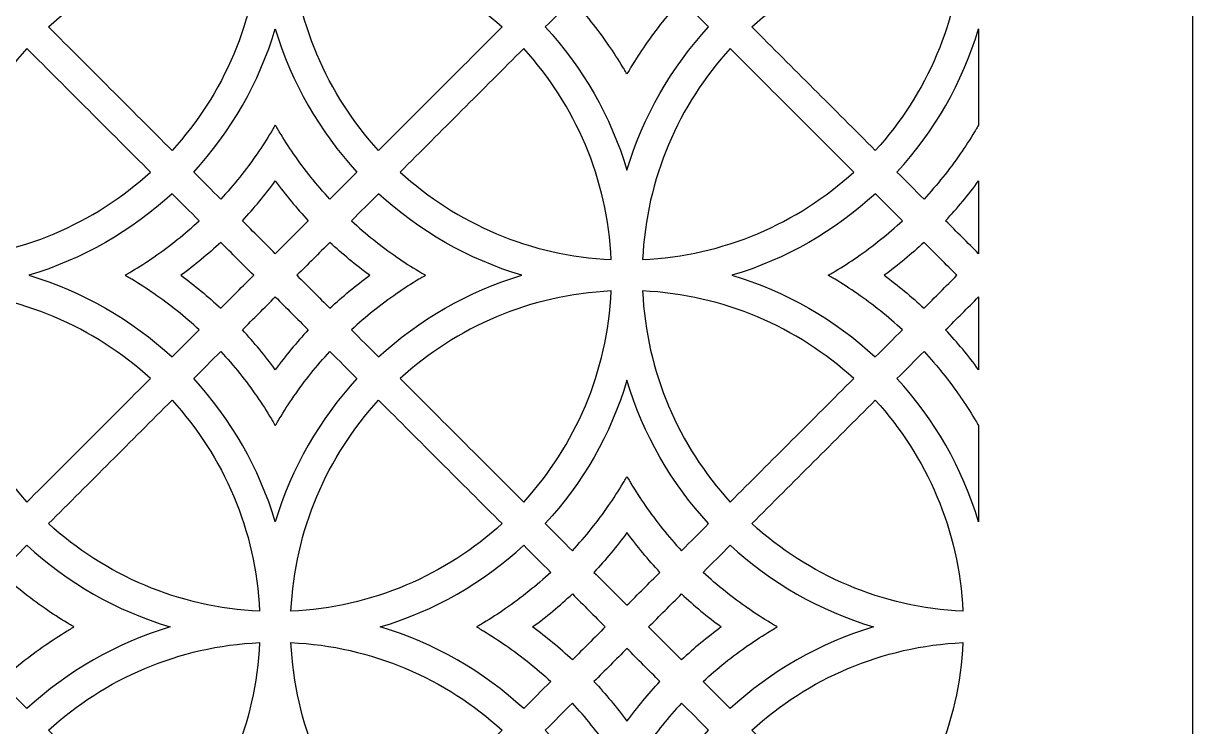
# Model space of a CAD drawing. Header units: centimetres. Extents: x 1.5 to 6.4, y -9 to 9.
# Drawn here: x 3.281 to 6.41, y -4.971 to -3.089 of the extents above; entities that cross this region are included whole.
import ezdxf

# ---------------------------------------------------------------- set-up
doc = ezdxf.new("R2010")
doc.units = ezdxf.units.CM
doc.header["$MEASUREMENT"] = 0
doc.layers.add('layer 1', color=7, linetype='Continuous')

msp = doc.modelspace()

# ---------------------------------------------------------------- linework, layer by layer
at = {"layer": 'layer 1', "color": 250}
msp.add_open_spline([(6.4096, 9.00077), (4.77324, 9.00077), (3.13688, 9.00077), (1.50052, 9.00077), (1.50052, 9.00077), (1.50052, 3.53168), (1.50052, -1.93741), (1.50052, -7.4065), (1.50052, -7.4065), (1.50053, -7.4065), (1.50054, -7.4065), (1.50056, -7.4065), (1.50056, -7.4065), (1.50056, -7.93741), (1.50056, -8.46832), (1.50056, -8.99923), (1.50056, -8.99923), (1.69147, -8.99923), (1.88237, -8.99923), (2.07328, -8.99923), (2.07328, -8.99923), (2.07328, -8.91742), (2.07328, -8.8356), (2.07328, -8.75378), (2.07328, -8.75378), (2.27522, -8.75378), (2.47716, -8.75378), (2.6791, -8.75378), (2.6791, -8.75378), (2.6791, -8.5939), (2.6791, -8.43402), (2.6791, -8.27413), (2.6791, -8.27413), (2.7608, -8.27251), (2.8425, -8.27088), (2.92419, -8.26924), (2.92419, -8.26924), (2.9387, -8.31061), (2.95771, -8.34649), (2.98928, -8.37816), (2.98928, -8.37816), (3.02019, -8.40916), (3.05213, -8.42833), (3.08965, -8.43705), (3.08965, -8.43705), (3.1393, -8.4486), (3.19174, -8.44357), (3.2316, -8.4088), (3.2316, -8.4088), (3.27018, -8.37514), (3.29243, -8.32123), (3.30043, -8.2698), (3.30043, -8.2698), (3.32325, -8.27211), (3.34267, -8.27158), (3.36098, -8.26896), (3.36098, -8.26896), (3.45234, -8.25588), (3.4955, -8.19807), (3.50321, -8.11089), (3.50321, -8.11089), (3.5051, -8.08953), (3.5036, -8.06844), (3.49681, -8.04988), (3.49681, -8.04988), (3.49825, -8.05023), (3.49968, -8.05059), (3.50112, -8.05095), (3.50112, -8.05095), (3.53336, -8.0621), (3.56559, -8.07324), (3.59784, -8.08439), (3.59784, -8.08439), (3.61718, -8.28195), (3.76974, -8.43577), (3.95508, -8.43577), (3.95508, -8.43577), (4.14042, -8.43577), (4.29298, -8.28195), (4.31232, -8.08439), (4.31232, -8.08439), (4.34456, -8.07324), (4.3768, -8.0621), (4.40904, -8.05095), (4.40904, -8.05095), (4.41048, -8.05059), (4.41191, -8.05023), (4.41335, -8.04988), (4.41335, -8.04988), (4.40656, -8.06844), (4.40506, -8.08953), (4.40695, -8.11089), (4.40695, -8.11089), (4.41466, -8.19807), (4.45782, -8.25588), (4.54918, -8.26896), (4.54918, -8.26896), (4.56749, -8.27158), (4.58691, -8.27211), (4.60973, -8.2698), (4.60973, -8.2698), (4.61773, -8.32123), (4.63998, -8.37514), (4.67856, -8.4088), (4.67856, -8.4088), (4.71842, -8.44357), (4.77085, -8.4486), (4.82051, -8.43705), (4.82051, -8.43705), (4.85802, -8.42833), (4.88997, -8.40916), (4.92088, -8.37816), (4.92088, -8.37816), (4.95245, -8.34649), (4.97146, -8.31061), (4.98596, -8.26924), (4.98596, -8.26924), (5.06766, -8.27088), (5.14936, -8.27251), (5.23106, -8.27413), (5.23106, -8.27413), (5.23106, -8.43402), (5.23106, -8.5939), (5.23106, -8.75378), (5.23106, -8.75378), (5.433, -8.75378), (5.63494, -8.75378), (5.83688, -8.75378), (5.83688, -8.75378), (5.83688, -8.8356), (5.83688, -8.91742), (5.83688, -8.99923), (5.83688, -8.99923), (6.02779, -8.99923), (6.21869, -8.99923), (6.4096, -8.99923), (6.4096, -8.99923), (6.4096, -8.46832), (6.4096, -7.93741), (6.4096, -7.4065), (6.4096, -7.4065), (6.4096, -1.93741), (6.4096, 3.53168), (6.4096, 9.00077)], degree=3, knots=[0, 0, 0, 0, 0.027027, 0.027027, 0.027027, 0.027027, 0.0540541, 0.0540541, 0.0540541, 0.0540541, 0.0810811, 0.0810811, 0.0810811, 0.0810811, 0.1081081, 0.1081081, 0.1081081, 0.1081081, 0.1351351, 0.1351351, 0.1351351, 0.1351351, 0.1621622, 0.1621622, 0.1621622, 0.1621622, 0.1891892, 0.1891892, 0.1891892, 0.1891892, 0.2162162, 0.2162162, 0.2162162, 0.2162162, 0.2432432, 0.2432432, 0.2432432, 0.2432432, 0.2702703, 0.2702703, 0.2702703, 0.2702703, 0.2972973, 0.2972973, 0.2972973, 0.2972973, 0.3243243, 0.3243243, 0.3243243, 0.3243243, 0.3513514, 0.3513514, 0.3513514, 0.3513514, 0.3783784, 0.3783784, 0.3783784, 0.3783784, 0.4054054, 0.4054054, 0.4054054, 0.4054054, 0.4324324, 0.4324324, 0.4324324, 0.4324324, 0.4594595, 0.4594595, 0.4594595, 0.4594595, 0.4864865, 0.4864865, 0.4864865, 0.4864865, 0.5135135, 0.5135135, 0.5135135, 0.5135135, 0.5405405, 0.5405405, 0.5405405, 0.5405405, 0.5675676, 0.5675676, 0.5675676, 0.5675676, 0.5945946, 0.5945946, 0.5945946, 0.5945946, 0.6216216, 0.6216216, 0.6216216, 0.6216216, 0.6486486, 0.6486486, 0.6486486, 0.6486486, 0.6756757, 0.6756757, 0.6756757, 0.6756757, 0.7027027, 0.7027027, 0.7027027, 0.7027027, 0.7297297, 0.7297297, 0.7297297, 0.7297297, 0.7567568, 0.7567568, 0.7567568, 0.7567568, 0.7837838, 0.7837838, 0.7837838, 0.7837838, 0.8108108, 0.8108108, 0.8108108, 0.8108108, 0.8378378, 0.8378378, 0.8378378, 0.8378378, 0.8648649, 0.8648649, 0.8648649, 0.8648649, 0.8918919, 0.8918919, 0.8918919, 0.8918919, 0.9189189, 0.9189189, 0.9189189, 0.9189189, 0.9459459, 0.9459459, 0.9459459, 0.9459459, 1, 1, 1, 1], dxfattribs=at)
at = {"layer": 'layer 1', "color": 7}
for points, knots in [([(3.34831, -3.09825), (3.45846, -3.20841), (3.5686, -3.31857), (3.67875, -3.42871), (3.67875, -3.42871), (3.81612, -3.2783), (3.90315, -3.08113), (3.91311, -2.86388), (3.91311, -2.86388), (3.69587, -2.87385), (3.4987, -2.96088), (3.34831, -3.09825)], [0, 0, 0, 0, 0.25, 0.25, 0.25, 0.25, 0.5, 0.5, 0.5, 0.5, 1, 1, 1, 1]), ([(4.23137, -3.42871), (4.34152, -3.31857), (4.45166, -3.20841), (4.56182, -3.09827), (4.56182, -3.09827), (4.41142, -2.96089), (4.21425, -2.87386), (3.99701, -2.86389), (3.99701, -2.86389), (4.00698, -3.08113), (4.094, -3.2783), (4.23137, -3.42871)], [0, 0, 0, 0, 0.25, 0.25, 0.25, 0.25, 0.5, 0.5, 0.5, 0.5, 1, 1, 1, 1]), ([(5.23012, -3.09827), (5.34028, -3.20842), (5.45043, -3.31857), (5.56058, -3.42872), (5.56058, -3.42872), (5.69797, -3.27832), (5.785, -3.08113), (5.79497, -2.86388), (5.79497, -2.86388), (5.57771, -2.87385), (5.38053, -2.96088), (5.23012, -3.09827)], [0, 0, 0, 0, 0.25, 0.25, 0.25, 0.25, 0.5, 0.5, 0.5, 0.5, 1, 1, 1, 1]), ([(5.042, -3.02586), (5.06615, -3.05), (5.0903, -3.07415), (5.11444, -3.0983), (5.11444, -3.0983), (5.0148, -3.20654), (4.93916, -3.33723), (4.896, -3.48192), (4.896, -3.48192), (4.85283, -3.33721), (4.77718, -3.20653), (4.67752, -3.09828), (4.67752, -3.09828), (4.70166, -3.07413), (4.7258, -3.04999), (4.74994, -3.02586), (4.74994, -3.02586), (4.78507, -3.06373), (4.81754, -3.10412), (4.84704, -3.14673), (4.84704, -3.14673), (4.84704, -3.14673), (4.84705, -3.14673), (4.84706, -3.14673), (4.84706, -3.14673), (4.84706, -3.14674), (4.84706, -3.14674), (4.84706, -3.14674), (4.84706, -3.14674), (4.84705, -3.14676), (4.84704, -3.14677), (4.84704, -3.14679), (4.84704, -3.14679), (4.8604, -3.16612), (4.8732, -3.18587), (4.88534, -3.20607), (4.88534, -3.20607), (4.88629, -3.20764), (4.88722, -3.20921), (4.88815, -3.21079), (4.88815, -3.21079), (4.88825, -3.21094), (4.88833, -3.21108), (4.88842, -3.21123), (4.88842, -3.21123), (4.89097, -3.21553), (4.89348, -3.21984), (4.89597, -3.22417), (4.89597, -3.22417), (4.89846, -3.21984), (4.90097, -3.21553), (4.90353, -3.21125), (4.90353, -3.21125), (4.90361, -3.21108), (4.9037, -3.21094), (4.90379, -3.21079), (4.90379, -3.21079), (4.90472, -3.20921), (4.90566, -3.20764), (4.9066, -3.20607), (4.9066, -3.20607), (4.91875, -3.18587), (4.93154, -3.16612), (4.94491, -3.14679), (4.94491, -3.14679), (4.9449, -3.14677), (4.94489, -3.14676), (4.94488, -3.14674), (4.94488, -3.14674), (4.94488, -3.14674), (4.94488, -3.14673), (4.94488, -3.14673), (4.94488, -3.14673), (4.9449, -3.14673), (4.9449, -3.14673), (4.94491, -3.14673), (4.94491, -3.14673), (4.97441, -3.10412), (5.00686, -3.06373), (5.042, -3.02586)], [0, 0, 0, 0, 0.047619, 0.047619, 0.047619, 0.047619, 0.0952381, 0.0952381, 0.0952381, 0.0952381, 0.1428571, 0.1428571, 0.1428571, 0.1428571, 0.1904762, 0.1904762, 0.1904762, 0.1904762, 0.2380952, 0.2380952, 0.2380952, 0.2380952, 0.2857143, 0.2857143, 0.2857143, 0.2857143, 0.3333333, 0.3333333, 0.3333333, 0.3333333, 0.3809524, 0.3809524, 0.3809524, 0.3809524, 0.4285714, 0.4285714, 0.4285714, 0.4285714, 0.4761905, 0.4761905, 0.4761905, 0.4761905, 0.5238095, 0.5238095, 0.5238095, 0.5238095, 0.5714286, 0.5714286, 0.5714286, 0.5714286, 0.6190476, 0.6190476, 0.6190476, 0.6190476, 0.6666667, 0.6666667, 0.6666667, 0.6666667, 0.7142857, 0.7142857, 0.7142857, 0.7142857, 0.7619048, 0.7619048, 0.7619048, 0.7619048, 0.8095238, 0.8095238, 0.8095238, 0.8095238, 0.8571429, 0.8571429, 0.8571429, 0.8571429, 0.9047619, 0.9047619, 0.9047619, 0.9047619, 1, 1, 1, 1]), ([(4.1011, -3.55897), (4.12523, -3.53485), (4.14936, -3.51071), (4.1735, -3.48659), (4.1735, -3.48659), (4.07387, -3.37833), (3.99823, -3.24767), (3.95506, -3.103), (3.95506, -3.103), (3.9119, -3.24767), (3.83625, -3.37833), (3.73662, -3.48658), (3.73662, -3.48658), (3.76076, -3.51071), (3.7849, -3.53485), (3.80903, -3.55897), (3.80903, -3.55897), (3.84416, -3.5211), (3.87661, -3.48071), (3.90611, -3.4381), (3.90611, -3.4381), (3.90612, -3.4381), (3.90613, -3.4381), (3.90614, -3.4381), (3.90614, -3.4381), (3.90613, -3.43809), (3.90612, -3.43808), (3.90612, -3.43806), (3.90612, -3.43806), (3.91948, -3.41874), (3.93228, -3.39898), (3.94442, -3.37879), (3.94442, -3.37879), (3.94536, -3.37722), (3.9463, -3.37564), (3.94723, -3.37406), (3.94723, -3.37406), (3.94733, -3.37392), (3.94741, -3.37377), (3.9475, -3.37362), (3.9475, -3.37362), (3.95005, -3.36933), (3.95257, -3.36501), (3.95505, -3.36068), (3.95505, -3.36068), (3.95505, -3.36068), (3.95505, -3.36068), (3.95505, -3.36068), (3.95505, -3.36068), (3.95505, -3.36068), (3.95506, -3.36068), (3.95506, -3.36068), (3.95506, -3.36068), (3.95506, -3.36068), (3.95506, -3.36068), (3.95506, -3.36068), (3.95506, -3.36068), (3.95507, -3.36068), (3.95507, -3.36068), (3.95507, -3.36068), (3.95507, -3.36068), (3.95507, -3.36068), (3.95507, -3.36068), (3.95507, -3.36068), (3.95507, -3.36068), (3.95507, -3.36068), (3.95507, -3.36068), (3.95507, -3.36068), (3.95507, -3.36068), (3.95756, -3.36501), (3.96007, -3.36933), (3.96262, -3.37362), (3.96262, -3.37362), (3.9627, -3.37377), (3.9628, -3.37392), (3.96289, -3.37406), (3.96289, -3.37406), (3.96382, -3.37564), (3.96476, -3.37722), (3.9657, -3.37879), (3.9657, -3.37879), (3.97785, -3.39898), (3.99064, -3.41874), (4.00401, -3.43806), (4.00401, -3.43806), (4.004, -3.43808), (4.00399, -3.43809), (4.00398, -3.4381), (4.00398, -3.4381), (4.00399, -3.4381), (4.004, -3.4381), (4.00402, -3.4381), (4.00402, -3.4381), (4.0335, -3.48071), (4.06597, -3.5211), (4.1011, -3.55897)], [0, 0, 0, 0, 0.04, 0.04, 0.04, 0.04, 0.08, 0.08, 0.08, 0.08, 0.12, 0.12, 0.12, 0.12, 0.16, 0.16, 0.16, 0.16, 0.2, 0.2, 0.2, 0.2, 0.24, 0.24, 0.24, 0.24, 0.28, 0.28, 0.28, 0.28, 0.32, 0.32, 0.32, 0.32, 0.36, 0.36, 0.36, 0.36, 0.4, 0.4, 0.4, 0.4, 0.44, 0.44, 0.44, 0.44, 0.48, 0.48, 0.48, 0.48, 0.52, 0.52, 0.52, 0.52, 0.56, 0.56, 0.56, 0.56, 0.6, 0.6, 0.6, 0.6, 0.64, 0.64, 0.64, 0.64, 0.68, 0.68, 0.68, 0.68, 0.72, 0.72, 0.72, 0.72, 0.76, 0.76, 0.76, 0.76, 0.8, 0.8, 0.8, 0.8, 0.84, 0.84, 0.84, 0.84, 0.88, 0.88, 0.88, 0.88, 0.92, 0.92, 0.92, 0.92, 1, 1, 1, 1]), ([(5.83688, -3.36068), (5.83688, -3.27479), (5.83688, -3.18891), (5.83688, -3.10304), (5.83688, -3.10304), (5.79371, -3.2477), (5.71808, -3.37837), (5.61846, -3.4866), (5.61846, -3.4866), (5.64259, -3.51073), (5.66672, -3.53485), (5.69084, -3.55898), (5.69084, -3.55898), (5.72598, -3.52111), (5.75843, -3.48071), (5.78793, -3.43811), (5.78793, -3.43811), (5.78794, -3.43811), (5.78795, -3.43811), (5.78797, -3.43811), (5.78797, -3.43811), (5.78795, -3.4381), (5.78794, -3.43808), (5.78793, -3.43806), (5.78793, -3.43806), (5.8013, -3.41874), (5.8141, -3.39898), (5.82624, -3.37879), (5.82624, -3.37879), (5.82718, -3.37722), (5.82812, -3.37564), (5.82905, -3.37407), (5.82905, -3.37407), (5.82915, -3.37392), (5.82923, -3.37377), (5.82932, -3.37362), (5.82932, -3.37362), (5.83187, -3.36933), (5.83438, -3.36501), (5.83687, -3.36068), (5.83687, -3.36068), (5.83687, -3.36068), (5.83687, -3.36068), (5.83687, -3.36068), (5.83687, -3.36068), (5.83688, -3.36068), (5.83688, -3.36068), (5.83688, -3.36068)], [0, 0, 0, 0, 0.0769231, 0.0769231, 0.0769231, 0.0769231, 0.1538462, 0.1538462, 0.1538462, 0.1538462, 0.2307692, 0.2307692, 0.2307692, 0.2307692, 0.3076923, 0.3076923, 0.3076923, 0.3076923, 0.3846154, 0.3846154, 0.3846154, 0.3846154, 0.4615385, 0.4615385, 0.4615385, 0.4615385, 0.5384615, 0.5384615, 0.5384615, 0.5384615, 0.6153846, 0.6153846, 0.6153846, 0.6153846, 0.6923077, 0.6923077, 0.6923077, 0.6923077, 0.7692308, 0.7692308, 0.7692308, 0.7692308, 0.8461538, 0.8461538, 0.8461538, 0.8461538, 1, 1, 1, 1]), ([(3.29045, -3.15612), (3.4006, -3.26627), (3.51074, -3.37642), (3.6209, -3.48656), (3.6209, -3.48656), (3.47049, -3.62393), (3.27332, -3.71096), (3.05606, -3.72092), (3.05606, -3.72092), (3.06604, -3.50368), (3.15307, -3.30651), (3.29045, -3.15612)], [0, 0, 0, 0, 0.25, 0.25, 0.25, 0.25, 0.5, 0.5, 0.5, 0.5, 1, 1, 1, 1]), ([(4.28923, -3.48656), (4.39938, -3.37642), (4.50953, -3.26627), (4.61967, -3.15612), (4.61967, -3.15612), (4.75705, -3.30651), (4.84408, -3.50368), (4.85406, -3.72093), (4.85406, -3.72093), (4.6368, -3.71096), (4.43963, -3.62393), (4.28923, -3.48656)], [0, 0, 0, 0, 0.25, 0.25, 0.25, 0.25, 0.5, 0.5, 0.5, 0.5, 1, 1, 1, 1]), ([(5.17228, -3.15612), (5.28243, -3.26628), (5.39258, -3.37642), (5.50272, -3.48658), (5.50272, -3.48658), (5.35233, -3.62397), (5.15514, -3.711), (4.93788, -3.72096), (4.93788, -3.72096), (4.94784, -3.5037), (5.03488, -3.30653), (5.17228, -3.15612)], [0, 0, 0, 0, 0.25, 0.25, 0.25, 0.25, 0.5, 0.5, 0.5, 0.5, 1, 1, 1, 1]), ([(3.86687, -3.61683), (3.89627, -3.64623), (3.92567, -3.67562), (3.95506, -3.70501), (3.95506, -3.70501), (3.98446, -3.67562), (4.01385, -3.64623), (4.04325, -3.61683), (4.04325, -3.61683), (4.01182, -3.58313), (3.98236, -3.54757), (3.95506, -3.51032), (3.95506, -3.51032), (3.92776, -3.54757), (3.8983, -3.58313), (3.86687, -3.61683)], [0, 0, 0, 0, 0.2, 0.2, 0.2, 0.2, 0.4, 0.4, 0.4, 0.4, 0.6, 0.6, 0.6, 0.6, 1, 1, 1, 1]), ([(5.83688, -3.70501), (5.83688, -3.64012), (5.83688, -3.57522), (5.83688, -3.51033), (5.83688, -3.51033), (5.80957, -3.54758), (5.78013, -3.58313), (5.74869, -3.61684), (5.74869, -3.61684), (5.77809, -3.64623), (5.80748, -3.67562), (5.83688, -3.70501)], [0, 0, 0, 0, 0.25, 0.25, 0.25, 0.25, 0.5, 0.5, 0.5, 0.5, 1, 1, 1, 1]), ([(3.75117, -3.90891), (3.72703, -3.93304), (3.70291, -3.95717), (3.67877, -3.98131), (3.67877, -3.98131), (3.57052, -3.88168), (3.43986, -3.80604), (3.29519, -3.76288), (3.29519, -3.76288), (3.43986, -3.71971), (3.57052, -3.64406), (3.67877, -3.54444), (3.67877, -3.54444), (3.70291, -3.56856), (3.72703, -3.5927), (3.75117, -3.61684), (3.75117, -3.61684), (3.71329, -3.65197), (3.6729, -3.68443), (3.63029, -3.71392), (3.63029, -3.71392), (3.63029, -3.71393), (3.63029, -3.71394), (3.63029, -3.71396), (3.63029, -3.71396), (3.63028, -3.71394), (3.63026, -3.71393), (3.63025, -3.71392), (3.63025, -3.71392), (3.61092, -3.7273), (3.59117, -3.74009), (3.57097, -3.75222), (3.57097, -3.75222), (3.56939, -3.75318), (3.56783, -3.75411), (3.56625, -3.75504), (3.56625, -3.75504), (3.5661, -3.75514), (3.56595, -3.75523), (3.56581, -3.75531), (3.56581, -3.75531), (3.56151, -3.75786), (3.5572, -3.76038), (3.55287, -3.76286), (3.55287, -3.76286), (3.55287, -3.76286), (3.55287, -3.76286), (3.55287, -3.76286), (3.55287, -3.76286), (3.55287, -3.76286), (3.55287, -3.76287), (3.55287, -3.76287), (3.55287, -3.76287), (3.55287, -3.76287), (3.55287, -3.76287), (3.55287, -3.76288), (3.55287, -3.76288), (3.55287, -3.76288), (3.55287, -3.76288), (3.55287, -3.76288), (3.55287, -3.76288), (3.55287, -3.76288), (3.55287, -3.76288), (3.55287, -3.76288), (3.55287, -3.76288), (3.55287, -3.76288), (3.55287, -3.76288), (3.55287, -3.76288), (3.55287, -3.76288), (3.55719, -3.76537), (3.56151, -3.76788), (3.5658, -3.77043), (3.5658, -3.77043), (3.56595, -3.77051), (3.5661, -3.77061), (3.56625, -3.77069), (3.56625, -3.77069), (3.56783, -3.77162), (3.56939, -3.77258), (3.57097, -3.77351), (3.57097, -3.77351), (3.59117, -3.78565), (3.61092, -3.79845), (3.63025, -3.81182), (3.63025, -3.81182), (3.63026, -3.81181), (3.63028, -3.8118), (3.63029, -3.81178), (3.63029, -3.81178), (3.63029, -3.8118), (3.63029, -3.81181), (3.63029, -3.81183), (3.63029, -3.81183), (3.6729, -3.84132), (3.71329, -3.87378), (3.75117, -3.90891)], [0, 0, 0, 0, 0.04, 0.04, 0.04, 0.04, 0.08, 0.08, 0.08, 0.08, 0.12, 0.12, 0.12, 0.12, 0.16, 0.16, 0.16, 0.16, 0.2, 0.2, 0.2, 0.2, 0.24, 0.24, 0.24, 0.24, 0.28, 0.28, 0.28, 0.28, 0.32, 0.32, 0.32, 0.32, 0.36, 0.36, 0.36, 0.36, 0.4, 0.4, 0.4, 0.4, 0.44, 0.44, 0.44, 0.44, 0.48, 0.48, 0.48, 0.48, 0.52, 0.52, 0.52, 0.52, 0.56, 0.56, 0.56, 0.56, 0.6, 0.6, 0.6, 0.6, 0.64, 0.64, 0.64, 0.64, 0.68, 0.68, 0.68, 0.68, 0.72, 0.72, 0.72, 0.72, 0.76, 0.76, 0.76, 0.76, 0.8, 0.8, 0.8, 0.8, 0.84, 0.84, 0.84, 0.84, 0.88, 0.88, 0.88, 0.88, 0.92, 0.92, 0.92, 0.92, 1, 1, 1, 1]), ([(4.15895, -3.61684), (4.18309, -3.5927), (4.20722, -3.56858), (4.23135, -3.54444), (4.23135, -3.54444), (4.3396, -3.64406), (4.47027, -3.71971), (4.61493, -3.76288), (4.61493, -3.76288), (4.47027, -3.80604), (4.3396, -3.88169), (4.23135, -3.98131), (4.23135, -3.98131), (4.20722, -3.95718), (4.18309, -3.93305), (4.15895, -3.90891), (4.15895, -3.90891), (4.19684, -3.87378), (4.23722, -3.84132), (4.27983, -3.81183), (4.27983, -3.81183), (4.27983, -3.81182), (4.27983, -3.8118), (4.27983, -3.81179), (4.27983, -3.81179), (4.27985, -3.8118), (4.27986, -3.81182), (4.27988, -3.81183), (4.27988, -3.81183), (4.2992, -3.79845), (4.31895, -3.78565), (4.33915, -3.77351), (4.33915, -3.77351), (4.34073, -3.77258), (4.3423, -3.77164), (4.34387, -3.7707), (4.34387, -3.7707), (4.34402, -3.77061), (4.34417, -3.77052), (4.34432, -3.77043), (4.34432, -3.77043), (4.34861, -3.76788), (4.35292, -3.76537), (4.35727, -3.76288), (4.35727, -3.76288), (4.35726, -3.76288), (4.35726, -3.76288), (4.35726, -3.76288), (4.35726, -3.76288), (4.35726, -3.76288), (4.35726, -3.76288), (4.35726, -3.76288), (4.35726, -3.76288), (4.35726, -3.76288), (4.35726, -3.76288), (4.35725, -3.76288), (4.35725, -3.76288), (4.35726, -3.76288), (4.35726, -3.76288), (4.35726, -3.76288), (4.35726, -3.76288), (4.35726, -3.76288), (4.35726, -3.76287), (4.35726, -3.76287), (4.35726, -3.76287), (4.35726, -3.76287), (4.35726, -3.76287), (4.35726, -3.76287), (4.35726, -3.76287), (4.35293, -3.76038), (4.34861, -3.75786), (4.34432, -3.75532), (4.34432, -3.75532), (4.34417, -3.75523), (4.34402, -3.75514), (4.34387, -3.75506), (4.34387, -3.75506), (4.3423, -3.75412), (4.34073, -3.75318), (4.33915, -3.75223), (4.33915, -3.75223), (4.31895, -3.7401), (4.2992, -3.7273), (4.27988, -3.71392), (4.27988, -3.71392), (4.27986, -3.71394), (4.27985, -3.71395), (4.27983, -3.71396), (4.27983, -3.71396), (4.27983, -3.71395), (4.27983, -3.71394), (4.27983, -3.71392), (4.27983, -3.71392), (4.23722, -3.68443), (4.19684, -3.65197), (4.15895, -3.61684)], [0, 0, 0, 0, 0.04, 0.04, 0.04, 0.04, 0.08, 0.08, 0.08, 0.08, 0.12, 0.12, 0.12, 0.12, 0.16, 0.16, 0.16, 0.16, 0.2, 0.2, 0.2, 0.2, 0.24, 0.24, 0.24, 0.24, 0.28, 0.28, 0.28, 0.28, 0.32, 0.32, 0.32, 0.32, 0.36, 0.36, 0.36, 0.36, 0.4, 0.4, 0.4, 0.4, 0.44, 0.44, 0.44, 0.44, 0.48, 0.48, 0.48, 0.48, 0.52, 0.52, 0.52, 0.52, 0.56, 0.56, 0.56, 0.56, 0.6, 0.6, 0.6, 0.6, 0.64, 0.64, 0.64, 0.64, 0.68, 0.68, 0.68, 0.68, 0.72, 0.72, 0.72, 0.72, 0.76, 0.76, 0.76, 0.76, 0.8, 0.8, 0.8, 0.8, 0.84, 0.84, 0.84, 0.84, 0.88, 0.88, 0.88, 0.88, 0.92, 0.92, 0.92, 0.92, 1, 1, 1, 1]), ([(5.56061, -3.54446), (5.58473, -3.56859), (5.60886, -3.59271), (5.63299, -3.61684), (5.63299, -3.61684), (5.59512, -3.65197), (5.55472, -3.68443), (5.51212, -3.71392), (5.51212, -3.71392), (5.51212, -3.71394), (5.51212, -3.71395), (5.51212, -3.71396), (5.51212, -3.71396), (5.5121, -3.71395), (5.51208, -3.71394), (5.51207, -3.71392), (5.51207, -3.71392), (5.49274, -3.7273), (5.47298, -3.7401), (5.45279, -3.75223), (5.45279, -3.75223), (5.45122, -3.75318), (5.44965, -3.75411), (5.44807, -3.75506), (5.44807, -3.75506), (5.44792, -3.75514), (5.44777, -3.75523), (5.44762, -3.75532), (5.44762, -3.75532), (5.44333, -3.75786), (5.43902, -3.76038), (5.43468, -3.76287), (5.43468, -3.76287), (5.43469, -3.76287), (5.43469, -3.76287), (5.43469, -3.76287), (5.43469, -3.76287), (5.43469, -3.76287), (5.43469, -3.76287), (5.43469, -3.76287), (5.43469, -3.76287), (5.43469, -3.76288), (5.43469, -3.76288), (5.4347, -3.76288), (5.4347, -3.76288), (5.43469, -3.76288), (5.43469, -3.76288), (5.43469, -3.76288), (5.43469, -3.76288), (5.43469, -3.76288), (5.43469, -3.76288), (5.43469, -3.76288), (5.43469, -3.76288), (5.43469, -3.76288), (5.43469, -3.76288), (5.43469, -3.76288), (5.43469, -3.76288), (5.43903, -3.76537), (5.44333, -3.76788), (5.44762, -3.77043), (5.44762, -3.77043), (5.44777, -3.77052), (5.44792, -3.77061), (5.44807, -3.7707), (5.44807, -3.7707), (5.44965, -3.77164), (5.45122, -3.77258), (5.45279, -3.77351), (5.45279, -3.77351), (5.47298, -3.78565), (5.49274, -3.79845), (5.51207, -3.81183), (5.51207, -3.81183), (5.51208, -3.81182), (5.5121, -3.8118), (5.51212, -3.81179), (5.51212, -3.81179), (5.51212, -3.8118), (5.51212, -3.81182), (5.51212, -3.81183), (5.51212, -3.81183), (5.55472, -3.84132), (5.59511, -3.87379), (5.63299, -3.90892), (5.63299, -3.90892), (5.60886, -3.93304), (5.58473, -3.95717), (5.5606, -3.9813), (5.5606, -3.9813), (5.45236, -3.88167), (5.32168, -3.80605), (5.17701, -3.76288), (5.17701, -3.76288), (5.32169, -3.71971), (5.45236, -3.64408), (5.56061, -3.54446)], [0, 0, 0, 0, 0.04, 0.04, 0.04, 0.04, 0.08, 0.08, 0.08, 0.08, 0.12, 0.12, 0.12, 0.12, 0.16, 0.16, 0.16, 0.16, 0.2, 0.2, 0.2, 0.2, 0.24, 0.24, 0.24, 0.24, 0.28, 0.28, 0.28, 0.28, 0.32, 0.32, 0.32, 0.32, 0.36, 0.36, 0.36, 0.36, 0.4, 0.4, 0.4, 0.4, 0.44, 0.44, 0.44, 0.44, 0.48, 0.48, 0.48, 0.48, 0.52, 0.52, 0.52, 0.52, 0.56, 0.56, 0.56, 0.56, 0.6, 0.6, 0.6, 0.6, 0.64, 0.64, 0.64, 0.64, 0.68, 0.68, 0.68, 0.68, 0.72, 0.72, 0.72, 0.72, 0.76, 0.76, 0.76, 0.76, 0.8, 0.8, 0.8, 0.8, 0.84, 0.84, 0.84, 0.84, 0.88, 0.88, 0.88, 0.88, 0.92, 0.92, 0.92, 0.92, 1, 1, 1, 1]), ([(3.80902, -3.67468), (3.83841, -3.70408), (3.86781, -3.73347), (3.8972, -3.76288), (3.8972, -3.76288), (3.86781, -3.79227), (3.83841, -3.82167), (3.80902, -3.85106), (3.80902, -3.85106), (3.77532, -3.81963), (3.73976, -3.79017), (3.70252, -3.76288), (3.70252, -3.76288), (3.73976, -3.73557), (3.77532, -3.70611), (3.80902, -3.67468)], [0, 0, 0, 0, 0.2, 0.2, 0.2, 0.2, 0.4, 0.4, 0.4, 0.4, 0.6, 0.6, 0.6, 0.6, 1, 1, 1, 1]), ([(4.1011, -3.85106), (4.07171, -3.82167), (4.04231, -3.79227), (4.01292, -3.76288), (4.01292, -3.76288), (4.04231, -3.73348), (4.07171, -3.70408), (4.1011, -3.67469), (4.1011, -3.67469), (4.13481, -3.70612), (4.17037, -3.73558), (4.20761, -3.76288), (4.20761, -3.76288), (4.17037, -3.79018), (4.13481, -3.81963), (4.1011, -3.85106)], [0, 0, 0, 0, 0.2, 0.2, 0.2, 0.2, 0.4, 0.4, 0.4, 0.4, 0.6, 0.6, 0.6, 0.6, 1, 1, 1, 1]), ([(5.69084, -3.67469), (5.72024, -3.70408), (5.74962, -3.73348), (5.77902, -3.76288), (5.77902, -3.76288), (5.74962, -3.79228), (5.72024, -3.82167), (5.69084, -3.85106), (5.69084, -3.85106), (5.65714, -3.81963), (5.62158, -3.79017), (5.58434, -3.76288), (5.58434, -3.76288), (5.62158, -3.73558), (5.65714, -3.70612), (5.69084, -3.67469)], [0, 0, 0, 0, 0.2, 0.2, 0.2, 0.2, 0.4, 0.4, 0.4, 0.4, 0.6, 0.6, 0.6, 0.6, 1, 1, 1, 1]), ([(3.6209, -4.03918), (3.51074, -4.14933), (3.40061, -4.25947), (3.29046, -4.36963), (3.29046, -4.36963), (3.15307, -4.21923), (3.06604, -4.02207), (3.05606, -3.80482), (3.05606, -3.80482), (3.27332, -3.81479), (3.47049, -3.90181), (3.6209, -4.03918)], [0, 0, 0, 0, 0.25, 0.25, 0.25, 0.25, 0.5, 0.5, 0.5, 0.5, 1, 1, 1, 1]), ([(4.61967, -4.36963), (4.50953, -4.25948), (4.39938, -4.14933), (4.28923, -4.03918), (4.28923, -4.03918), (4.43963, -3.90182), (4.6368, -3.81479), (4.85406, -3.80482), (4.85406, -3.80482), (4.84409, -4.02207), (4.75705, -4.21923), (4.61967, -4.36963)], [0, 0, 0, 0, 0.25, 0.25, 0.25, 0.25, 0.5, 0.5, 0.5, 0.5, 1, 1, 1, 1]), ([(5.50272, -4.03918), (5.39258, -4.14933), (5.28243, -4.25947), (5.17228, -4.36963), (5.17228, -4.36963), (5.03488, -4.21923), (4.94784, -4.02205), (4.93788, -3.80479), (4.93788, -3.80479), (5.15514, -3.81475), (5.35233, -3.90179), (5.50272, -4.03918)], [0, 0, 0, 0, 0.25, 0.25, 0.25, 0.25, 0.5, 0.5, 0.5, 0.5, 1, 1, 1, 1]), ([(4.04325, -3.90892), (4.01386, -3.87952), (3.98446, -3.85013), (3.95507, -3.82073), (3.95507, -3.82073), (3.92567, -3.85013), (3.89627, -3.87952), (3.86688, -3.90892), (3.86688, -3.90892), (3.89831, -3.94262), (3.92777, -3.97818), (3.95507, -4.01543), (3.95507, -4.01543), (3.98236, -3.97818), (4.01182, -3.94262), (4.04325, -3.90892)], [0, 0, 0, 0, 0.2, 0.2, 0.2, 0.2, 0.4, 0.4, 0.4, 0.4, 0.6, 0.6, 0.6, 0.6, 1, 1, 1, 1]), ([(5.83688, -4.01542), (5.83688, -3.95052), (5.83688, -3.88563), (5.83688, -3.82074), (5.83688, -3.82074), (5.80748, -3.85013), (5.77809, -3.87952), (5.74869, -3.90892), (5.74869, -3.90892), (5.78013, -3.94262), (5.80957, -3.97817), (5.83688, -4.01542)], [0, 0, 0, 0, 0.25, 0.25, 0.25, 0.25, 0.5, 0.5, 0.5, 0.5, 1, 1, 1, 1]), ([(3.80903, -3.96676), (3.7849, -3.9909), (3.76076, -4.01504), (3.73662, -4.03916), (3.73662, -4.03916), (3.83625, -4.14742), (3.9119, -4.27808), (3.95507, -4.42275), (3.95507, -4.42275), (3.99823, -4.27808), (4.07387, -4.14742), (4.1735, -4.03916), (4.1735, -4.03916), (4.14936, -4.01504), (4.12524, -3.9909), (4.1011, -3.96676), (4.1011, -3.96676), (4.06597, -4.00465), (4.03351, -4.04503), (4.00402, -4.08764), (4.00402, -4.08764), (4.00401, -4.08764), (4.00399, -4.08764), (4.00398, -4.08764), (4.00398, -4.08764), (4.00399, -4.08765), (4.004, -4.08767), (4.00402, -4.08769), (4.00402, -4.08769), (3.99064, -4.10701), (3.97785, -4.12677), (3.9657, -4.14696), (3.9657, -4.14696), (3.96477, -4.14853), (3.96382, -4.15011), (3.96289, -4.15168), (3.96289, -4.15168), (3.9628, -4.15183), (3.96271, -4.15198), (3.96262, -4.15213), (3.96262, -4.15213), (3.96007, -4.15642), (3.95756, -4.16074), (3.95507, -4.16507), (3.95507, -4.16507), (3.95507, -4.16507), (3.95507, -4.16507), (3.95507, -4.16507), (3.95507, -4.16507), (3.95507, -4.16507), (3.95507, -4.16507), (3.95507, -4.16507), (3.95507, -4.16507), (3.95507, -4.16507), (3.95507, -4.16507), (3.95507, -4.16507), (3.95507, -4.16507), (3.95507, -4.16507), (3.95506, -4.16507), (3.95506, -4.16507), (3.95506, -4.16507), (3.95506, -4.16507), (3.95506, -4.16507), (3.95506, -4.16507), (3.95506, -4.16507), (3.95506, -4.16507), (3.95506, -4.16507), (3.95506, -4.16507), (3.95506, -4.16507), (3.95257, -4.16074), (3.95005, -4.15642), (3.94751, -4.15213), (3.94751, -4.15213), (3.94742, -4.15198), (3.94733, -4.15183), (3.94723, -4.15168), (3.94723, -4.15168), (3.9463, -4.15011), (3.94537, -4.14853), (3.94442, -4.14696), (3.94442, -4.14696), (3.93228, -4.12677), (3.91949, -4.10701), (3.90612, -4.08769), (3.90612, -4.08769), (3.90612, -4.08767), (3.90614, -4.08765), (3.90615, -4.08764), (3.90615, -4.08764), (3.90614, -4.08764), (3.90612, -4.08764), (3.90611, -4.08764), (3.90611, -4.08764), (3.87662, -4.04503), (3.84416, -4.00465), (3.80903, -3.96676)], [0, 0, 0, 0, 0.04, 0.04, 0.04, 0.04, 0.08, 0.08, 0.08, 0.08, 0.12, 0.12, 0.12, 0.12, 0.16, 0.16, 0.16, 0.16, 0.2, 0.2, 0.2, 0.2, 0.24, 0.24, 0.24, 0.24, 0.28, 0.28, 0.28, 0.28, 0.32, 0.32, 0.32, 0.32, 0.36, 0.36, 0.36, 0.36, 0.4, 0.4, 0.4, 0.4, 0.44, 0.44, 0.44, 0.44, 0.48, 0.48, 0.48, 0.48, 0.52, 0.52, 0.52, 0.52, 0.56, 0.56, 0.56, 0.56, 0.6, 0.6, 0.6, 0.6, 0.64, 0.64, 0.64, 0.64, 0.68, 0.68, 0.68, 0.68, 0.72, 0.72, 0.72, 0.72, 0.76, 0.76, 0.76, 0.76, 0.8, 0.8, 0.8, 0.8, 0.84, 0.84, 0.84, 0.84, 0.88, 0.88, 0.88, 0.88, 0.92, 0.92, 0.92, 0.92, 1, 1, 1, 1]), ([(5.83688, -4.42274), (5.83688, -4.33685), (5.83688, -4.25096), (5.83688, -4.16507), (5.83688, -4.16507), (5.83688, -4.16507), (5.83688, -4.16507), (5.83687, -4.16507), (5.83687, -4.16507), (5.83687, -4.16507), (5.83687, -4.16507), (5.83687, -4.16507), (5.83687, -4.16507), (5.83439, -4.16074), (5.83187, -4.15643), (5.82933, -4.15213), (5.82933, -4.15213), (5.82923, -4.15198), (5.82915, -4.15183), (5.82906, -4.15168), (5.82906, -4.15168), (5.82812, -4.15011), (5.82718, -4.14853), (5.82624, -4.14696), (5.82624, -4.14696), (5.8141, -4.12677), (5.8013, -4.10701), (5.78793, -4.08769), (5.78793, -4.08769), (5.78794, -4.08767), (5.78795, -4.08765), (5.78796, -4.08764), (5.78796, -4.08764), (5.78795, -4.08764), (5.78794, -4.08764), (5.78793, -4.08764), (5.78793, -4.08764), (5.75843, -4.04503), (5.72598, -4.00465), (5.69084, -3.96678), (5.69084, -3.96678), (5.66672, -3.9909), (5.64259, -4.01503), (5.61846, -4.03916), (5.61846, -4.03916), (5.71808, -4.1474), (5.79371, -4.27807), (5.83688, -4.42274)], [0, 0, 0, 0, 0.0769231, 0.0769231, 0.0769231, 0.0769231, 0.1538462, 0.1538462, 0.1538462, 0.1538462, 0.2307692, 0.2307692, 0.2307692, 0.2307692, 0.3076923, 0.3076923, 0.3076923, 0.3076923, 0.3846154, 0.3846154, 0.3846154, 0.3846154, 0.4615385, 0.4615385, 0.4615385, 0.4615385, 0.5384615, 0.5384615, 0.5384615, 0.5384615, 0.6153846, 0.6153846, 0.6153846, 0.6153846, 0.6923077, 0.6923077, 0.6923077, 0.6923077, 0.7692308, 0.7692308, 0.7692308, 0.7692308, 0.8461538, 0.8461538, 0.8461538, 0.8461538, 1, 1, 1, 1]), ([(4.74995, -4.4999), (4.7258, -4.47576), (4.70167, -4.45163), (4.67754, -4.42749), (4.67754, -4.42749), (4.77718, -4.31923), (4.85284, -4.18854), (4.896, -4.04383), (4.896, -4.04383), (4.93916, -4.18852), (5.0148, -4.3192), (5.11444, -4.42746), (5.11444, -4.42746), (5.0903, -4.4516), (5.06615, -4.47576), (5.042, -4.4999), (5.042, -4.4999), (5.00686, -4.46202), (4.97441, -4.42162), (4.94491, -4.379), (4.94491, -4.379), (4.9449, -4.379), (4.94489, -4.379), (4.94488, -4.379), (4.94488, -4.379), (4.94488, -4.379), (4.94488, -4.379), (4.94488, -4.379), (4.94488, -4.379), (4.94489, -4.37899), (4.9449, -4.37898), (4.94491, -4.37896), (4.94491, -4.37896), (4.93154, -4.35963), (4.91875, -4.33988), (4.9066, -4.31968), (4.9066, -4.31968), (4.90566, -4.31811), (4.90472, -4.31654), (4.90379, -4.31496), (4.90379, -4.31496), (4.9037, -4.31481), (4.90361, -4.31466), (4.90353, -4.31452), (4.90353, -4.31452), (4.90097, -4.31022), (4.89846, -4.30591), (4.89597, -4.30157), (4.89597, -4.30157), (4.89348, -4.30591), (4.89097, -4.31022), (4.88842, -4.31452), (4.88842, -4.31452), (4.88833, -4.31466), (4.88825, -4.31481), (4.88815, -4.31496), (4.88815, -4.31496), (4.88722, -4.31654), (4.88629, -4.31811), (4.88534, -4.31968), (4.88534, -4.31968), (4.8732, -4.33987), (4.8604, -4.35963), (4.84704, -4.37896), (4.84704, -4.37896), (4.84704, -4.37898), (4.84705, -4.37899), (4.84706, -4.379), (4.84706, -4.379), (4.84706, -4.379), (4.84706, -4.379), (4.84706, -4.379), (4.84706, -4.379), (4.84705, -4.379), (4.84704, -4.379), (4.84704, -4.379), (4.84704, -4.379), (4.81754, -4.42162), (4.78508, -4.46202), (4.74995, -4.4999)], [0, 0, 0, 0, 0.047619, 0.047619, 0.047619, 0.047619, 0.0952381, 0.0952381, 0.0952381, 0.0952381, 0.1428571, 0.1428571, 0.1428571, 0.1428571, 0.1904762, 0.1904762, 0.1904762, 0.1904762, 0.2380952, 0.2380952, 0.2380952, 0.2380952, 0.2857143, 0.2857143, 0.2857143, 0.2857143, 0.3333333, 0.3333333, 0.3333333, 0.3333333, 0.3809524, 0.3809524, 0.3809524, 0.3809524, 0.4285714, 0.4285714, 0.4285714, 0.4285714, 0.4761905, 0.4761905, 0.4761905, 0.4761905, 0.5238095, 0.5238095, 0.5238095, 0.5238095, 0.5714286, 0.5714286, 0.5714286, 0.5714286, 0.6190476, 0.6190476, 0.6190476, 0.6190476, 0.6666667, 0.6666667, 0.6666667, 0.6666667, 0.7142857, 0.7142857, 0.7142857, 0.7142857, 0.7619048, 0.7619048, 0.7619048, 0.7619048, 0.8095238, 0.8095238, 0.8095238, 0.8095238, 0.8571429, 0.8571429, 0.8571429, 0.8571429, 0.9047619, 0.9047619, 0.9047619, 0.9047619, 1, 1, 1, 1]), ([(3.67875, -4.09704), (3.56861, -4.20718), (3.45846, -4.31734), (3.34831, -4.42748), (3.34831, -4.42748), (3.4987, -4.56486), (3.69587, -4.65189), (3.91311, -4.66186), (3.91311, -4.66186), (3.90315, -4.44461), (3.81612, -4.24745), (3.67875, -4.09704)], [0, 0, 0, 0, 0.25, 0.25, 0.25, 0.25, 0.5, 0.5, 0.5, 0.5, 1, 1, 1, 1]), ([(4.56182, -4.42748), (4.45167, -4.31734), (4.34153, -4.20718), (4.23137, -4.09704), (4.23137, -4.09704), (4.094, -4.24745), (4.00698, -4.44461), (3.99701, -4.66187), (3.99701, -4.66187), (4.21427, -4.6519), (4.41142, -4.56487), (4.56182, -4.42748)], [0, 0, 0, 0, 0.25, 0.25, 0.25, 0.25, 0.5, 0.5, 0.5, 0.5, 1, 1, 1, 1]), ([(5.56058, -4.09703), (5.45043, -4.20718), (5.34028, -4.31734), (5.23012, -4.42748), (5.23012, -4.42748), (5.38053, -4.56487), (5.57771, -4.6519), (5.79497, -4.66187), (5.79497, -4.66187), (5.785, -4.44461), (5.69796, -4.24743), (5.56058, -4.09703)], [0, 0, 0, 0, 0.25, 0.25, 0.25, 0.25, 0.5, 0.5, 0.5, 0.5, 1, 1, 1, 1]), ([(4.89598, -4.64593), (4.86657, -4.61653), (4.83719, -4.58714), (4.80779, -4.55775), (4.80779, -4.55775), (4.8392, -4.52406), (4.86866, -4.4885), (4.89595, -4.45127), (4.89595, -4.45127), (4.89595, -4.45127), (4.89595, -4.45127), (4.89595, -4.45126), (4.89595, -4.45126), (4.89596, -4.45125), (4.89597, -4.45125), (4.89597, -4.45123), (4.89597, -4.45123), (4.89598, -4.45125), (4.89599, -4.45125), (4.89599, -4.45126), (4.89599, -4.45126), (4.89599, -4.45126), (4.89599, -4.45127), (4.89599, -4.45127), (4.89599, -4.45127), (4.92328, -4.4885), (4.95274, -4.52405), (4.98416, -4.55774), (4.98416, -4.55774), (4.95477, -4.58713), (4.92537, -4.61653), (4.89598, -4.64593)], [0, 0, 0, 0, 0.1111111, 0.1111111, 0.1111111, 0.1111111, 0.2222222, 0.2222222, 0.2222222, 0.2222222, 0.3333333, 0.3333333, 0.3333333, 0.3333333, 0.4444444, 0.4444444, 0.4444444, 0.4444444, 0.5555556, 0.5555556, 0.5555556, 0.5555556, 0.6666667, 0.6666667, 0.6666667, 0.6666667, 0.7777778, 0.7777778, 0.7777778, 0.7777778, 1, 1, 1, 1]), ([(3.21804, -4.84981), (3.24219, -4.87397), (3.26633, -4.89811), (3.29048, -4.92226), (3.29048, -4.92226), (3.39873, -4.82261), (3.52941, -4.74697), (3.6741, -4.70381), (3.6741, -4.70381), (3.5294, -4.66064), (3.39872, -4.58498), (3.29046, -4.48534), (3.29046, -4.48534), (3.26631, -4.50947), (3.24218, -4.53361), (3.21804, -4.55775), (3.21804, -4.55775), (3.25592, -4.59289), (3.29632, -4.62535), (3.33892, -4.65485), (3.33892, -4.65485), (3.33892, -4.65485), (3.33892, -4.65486), (3.33892, -4.65488), (3.33892, -4.65488), (3.33892, -4.65488), (3.33892, -4.65488), (3.33893, -4.65488), (3.33893, -4.65488), (3.33895, -4.65487), (3.33897, -4.65485), (3.33899, -4.65485), (3.33899, -4.65485), (3.35831, -4.66822), (3.37806, -4.68101), (3.39826, -4.69315), (3.39826, -4.69315), (3.39983, -4.6941), (3.40141, -4.69503), (3.40298, -4.69596), (3.40298, -4.69596), (3.40313, -4.69606), (3.40327, -4.69614), (3.40342, -4.69623), (3.40342, -4.69623), (3.40772, -4.69878), (3.41204, -4.7013), (3.41636, -4.70378), (3.41636, -4.70378), (3.41204, -4.70627), (3.40772, -4.70878), (3.40342, -4.71133), (3.40342, -4.71133), (3.40327, -4.71142), (3.40313, -4.71151), (3.40298, -4.7116), (3.40298, -4.7116), (3.40141, -4.71254), (3.39983, -4.71348), (3.39826, -4.71442), (3.39826, -4.71442), (3.37806, -4.72655), (3.35831, -4.73935), (3.33899, -4.75272), (3.33899, -4.75272), (3.33897, -4.75271), (3.33895, -4.75271), (3.33893, -4.75269), (3.33893, -4.75269), (3.33892, -4.75269), (3.33892, -4.75269), (3.33892, -4.7527), (3.33892, -4.7527), (3.33892, -4.75271), (3.33892, -4.75271), (3.33892, -4.75272), (3.33892, -4.75272), (3.29632, -4.78222), (3.25592, -4.81467), (3.21804, -4.84981)], [0, 0, 0, 0, 0.047619, 0.047619, 0.047619, 0.047619, 0.0952381, 0.0952381, 0.0952381, 0.0952381, 0.1428571, 0.1428571, 0.1428571, 0.1428571, 0.1904762, 0.1904762, 0.1904762, 0.1904762, 0.2380952, 0.2380952, 0.2380952, 0.2380952, 0.2857143, 0.2857143, 0.2857143, 0.2857143, 0.3333333, 0.3333333, 0.3333333, 0.3333333, 0.3809524, 0.3809524, 0.3809524, 0.3809524, 0.4285714, 0.4285714, 0.4285714, 0.4285714, 0.4761905, 0.4761905, 0.4761905, 0.4761905, 0.5238095, 0.5238095, 0.5238095, 0.5238095, 0.5714286, 0.5714286, 0.5714286, 0.5714286, 0.6190476, 0.6190476, 0.6190476, 0.6190476, 0.6666667, 0.6666667, 0.6666667, 0.6666667, 0.7142857, 0.7142857, 0.7142857, 0.7142857, 0.7619048, 0.7619048, 0.7619048, 0.7619048, 0.8095238, 0.8095238, 0.8095238, 0.8095238, 0.8571429, 0.8571429, 0.8571429, 0.8571429, 0.9047619, 0.9047619, 0.9047619, 0.9047619, 1, 1, 1, 1]), ([(4.69209, -4.55776), (4.66795, -4.53361), (4.64382, -4.50948), (4.61967, -4.48535), (4.61967, -4.48535), (4.51142, -4.585), (4.38074, -4.66065), (4.23602, -4.70381), (4.23602, -4.70381), (4.38071, -4.74697), (4.5114, -4.82261), (4.61965, -4.92226), (4.61965, -4.92226), (4.64379, -4.89811), (4.66795, -4.87397), (4.69209, -4.84981), (4.69209, -4.84981), (4.65421, -4.81467), (4.61381, -4.78222), (4.57119, -4.75272), (4.57119, -4.75272), (4.57119, -4.75271), (4.57119, -4.75271), (4.57119, -4.75269), (4.57119, -4.75269), (4.57119, -4.75269), (4.57119, -4.75269), (4.57119, -4.75269), (4.57119, -4.75269), (4.57118, -4.75271), (4.57117, -4.75271), (4.57114, -4.75273), (4.57114, -4.75273), (4.55182, -4.73935), (4.53206, -4.72655), (4.51186, -4.71442), (4.51186, -4.71442), (4.51029, -4.71348), (4.50872, -4.71254), (4.50715, -4.7116), (4.50715, -4.7116), (4.507, -4.71151), (4.50685, -4.71142), (4.5067, -4.71133), (4.5067, -4.71133), (4.50241, -4.70878), (4.4981, -4.70627), (4.49376, -4.70379), (4.49376, -4.70379), (4.4981, -4.7013), (4.50241, -4.69878), (4.5067, -4.69623), (4.5067, -4.69623), (4.50685, -4.69614), (4.507, -4.69606), (4.50715, -4.69596), (4.50715, -4.69596), (4.50872, -4.69503), (4.51029, -4.6941), (4.51186, -4.69315), (4.51186, -4.69315), (4.53206, -4.68101), (4.55182, -4.66822), (4.57114, -4.65485), (4.57114, -4.65485), (4.57115, -4.65485), (4.57118, -4.65487), (4.57119, -4.65488), (4.57119, -4.65488), (4.57119, -4.65488), (4.57119, -4.65488), (4.57119, -4.65488), (4.57119, -4.65488), (4.57119, -4.65487), (4.57119, -4.65485), (4.57119, -4.65485), (4.57119, -4.65485), (4.61381, -4.62535), (4.65421, -4.59289), (4.69209, -4.55776)], [0, 0, 0, 0, 0.047619, 0.047619, 0.047619, 0.047619, 0.0952381, 0.0952381, 0.0952381, 0.0952381, 0.1428571, 0.1428571, 0.1428571, 0.1428571, 0.1904762, 0.1904762, 0.1904762, 0.1904762, 0.2380952, 0.2380952, 0.2380952, 0.2380952, 0.2857143, 0.2857143, 0.2857143, 0.2857143, 0.3333333, 0.3333333, 0.3333333, 0.3333333, 0.3809524, 0.3809524, 0.3809524, 0.3809524, 0.4285714, 0.4285714, 0.4285714, 0.4285714, 0.4761905, 0.4761905, 0.4761905, 0.4761905, 0.5238095, 0.5238095, 0.5238095, 0.5238095, 0.5714286, 0.5714286, 0.5714286, 0.5714286, 0.6190476, 0.6190476, 0.6190476, 0.6190476, 0.6666667, 0.6666667, 0.6666667, 0.6666667, 0.7142857, 0.7142857, 0.7142857, 0.7142857, 0.7619048, 0.7619048, 0.7619048, 0.7619048, 0.8095238, 0.8095238, 0.8095238, 0.8095238, 0.8571429, 0.8571429, 0.8571429, 0.8571429, 0.9047619, 0.9047619, 0.9047619, 0.9047619, 1, 1, 1, 1]), ([(5.09986, -4.84981), (5.12399, -4.87395), (5.14813, -4.89809), (5.17227, -4.92223), (5.17227, -4.92223), (5.28052, -4.82257), (5.41121, -4.74693), (5.55593, -4.70376), (5.55593, -4.70376), (5.41124, -4.6606), (5.28054, -4.58495), (5.17229, -4.48531), (5.17229, -4.48531), (5.14815, -4.50945), (5.12401, -4.53361), (5.09986, -4.55776), (5.09986, -4.55776), (5.13774, -4.59289), (5.17814, -4.62536), (5.22075, -4.65485), (5.22075, -4.65485), (5.22075, -4.65486), (5.22075, -4.65487), (5.22075, -4.65488), (5.22075, -4.65488), (5.22075, -4.65488), (5.22075, -4.65488), (5.22075, -4.65488), (5.22075, -4.65488), (5.22077, -4.65487), (5.22079, -4.65485), (5.2208, -4.65485), (5.2208, -4.65485), (5.24012, -4.66822), (5.25988, -4.68101), (5.28008, -4.69315), (5.28008, -4.69315), (5.28165, -4.6941), (5.28323, -4.69503), (5.2848, -4.69598), (5.2848, -4.69598), (5.28495, -4.69606), (5.28509, -4.69615), (5.28524, -4.69624), (5.28524, -4.69624), (5.28954, -4.69879), (5.29385, -4.7013), (5.29819, -4.70379), (5.29819, -4.70379), (5.29385, -4.70627), (5.28954, -4.70878), (5.28524, -4.71134), (5.28524, -4.71134), (5.28509, -4.71142), (5.28495, -4.71151), (5.2848, -4.71161), (5.2848, -4.71161), (5.28323, -4.71254), (5.28165, -4.71348), (5.28008, -4.71442), (5.28008, -4.71442), (5.25988, -4.72655), (5.24012, -4.73935), (5.2208, -4.75273), (5.2208, -4.75273), (5.22079, -4.75271), (5.22077, -4.75271), (5.22075, -4.75269), (5.22075, -4.75269), (5.22075, -4.75269), (5.22075, -4.75269), (5.22075, -4.7527), (5.22075, -4.7527), (5.22075, -4.75271), (5.22075, -4.75271), (5.22075, -4.75272), (5.22075, -4.75272), (5.17814, -4.78222), (5.13774, -4.81467), (5.09986, -4.84981)], [0, 0, 0, 0, 0.047619, 0.047619, 0.047619, 0.047619, 0.0952381, 0.0952381, 0.0952381, 0.0952381, 0.1428571, 0.1428571, 0.1428571, 0.1428571, 0.1904762, 0.1904762, 0.1904762, 0.1904762, 0.2380952, 0.2380952, 0.2380952, 0.2380952, 0.2857143, 0.2857143, 0.2857143, 0.2857143, 0.3333333, 0.3333333, 0.3333333, 0.3333333, 0.3809524, 0.3809524, 0.3809524, 0.3809524, 0.4285714, 0.4285714, 0.4285714, 0.4285714, 0.4761905, 0.4761905, 0.4761905, 0.4761905, 0.5238095, 0.5238095, 0.5238095, 0.5238095, 0.5714286, 0.5714286, 0.5714286, 0.5714286, 0.6190476, 0.6190476, 0.6190476, 0.6190476, 0.6666667, 0.6666667, 0.6666667, 0.6666667, 0.7142857, 0.7142857, 0.7142857, 0.7142857, 0.7619048, 0.7619048, 0.7619048, 0.7619048, 0.8095238, 0.8095238, 0.8095238, 0.8095238, 0.8571429, 0.8571429, 0.8571429, 0.8571429, 0.9047619, 0.9047619, 0.9047619, 0.9047619, 1, 1, 1, 1]), ([(4.83812, -4.70379), (4.80872, -4.6744), (4.77933, -4.645), (4.74993, -4.6156), (4.74993, -4.6156), (4.71625, -4.64702), (4.68069, -4.67647), (4.64346, -4.70376), (4.64346, -4.70376), (4.64345, -4.70376), (4.64345, -4.70376), (4.64345, -4.70376), (4.64345, -4.70376), (4.64344, -4.70377), (4.64344, -4.70378), (4.64342, -4.70378), (4.64342, -4.70378), (4.64344, -4.70379), (4.64344, -4.7038), (4.64345, -4.7038), (4.64345, -4.7038), (4.64345, -4.7038), (4.64345, -4.7038), (4.64345, -4.7038), (4.64345, -4.7038), (4.68069, -4.7311), (4.71624, -4.76055), (4.74993, -4.79197), (4.74993, -4.79197), (4.77932, -4.76258), (4.80872, -4.73318), (4.83812, -4.70379)], [0, 0, 0, 0, 0.1111111, 0.1111111, 0.1111111, 0.1111111, 0.2222222, 0.2222222, 0.2222222, 0.2222222, 0.3333333, 0.3333333, 0.3333333, 0.3333333, 0.4444444, 0.4444444, 0.4444444, 0.4444444, 0.5555556, 0.5555556, 0.5555556, 0.5555556, 0.6666667, 0.6666667, 0.6666667, 0.6666667, 0.7777778, 0.7777778, 0.7777778, 0.7777778, 1, 1, 1, 1]), ([(4.95383, -4.70379), (4.98322, -4.73318), (5.01262, -4.76257), (5.04202, -4.79197), (5.04202, -4.79197), (5.07571, -4.76055), (5.11126, -4.7311), (5.14849, -4.7038), (5.14849, -4.7038), (5.14849, -4.7038), (5.1485, -4.7038), (5.1485, -4.7038), (5.1485, -4.7038), (5.1485, -4.7038), (5.14851, -4.7038), (5.14852, -4.70379), (5.14852, -4.70379), (5.14851, -4.70378), (5.1485, -4.70377), (5.1485, -4.70376), (5.1485, -4.70376), (5.1485, -4.70376), (5.1485, -4.70377), (5.14849, -4.70377), (5.14849, -4.70377), (5.11126, -4.67648), (5.07571, -4.64702), (5.04202, -4.6156), (5.04202, -4.6156), (5.01262, -4.645), (4.98322, -4.67439), (4.95383, -4.70379)], [0, 0, 0, 0, 0.1111111, 0.1111111, 0.1111111, 0.1111111, 0.2222222, 0.2222222, 0.2222222, 0.2222222, 0.3333333, 0.3333333, 0.3333333, 0.3333333, 0.4444444, 0.4444444, 0.4444444, 0.4444444, 0.5555556, 0.5555556, 0.5555556, 0.5555556, 0.6666667, 0.6666667, 0.6666667, 0.6666667, 0.7777778, 0.7777778, 0.7777778, 0.7777778, 1, 1, 1, 1]), ([(3.34831, -4.98009), (3.45847, -5.09024), (3.56861, -5.20039), (3.67877, -5.31054), (3.67877, -5.31054), (3.81616, -5.16014), (3.90319, -4.96296), (3.91315, -4.74569), (3.91315, -4.74569), (3.69589, -4.75567), (3.49872, -4.84269), (3.34831, -4.98009)], [0, 0, 0, 0, 0.25, 0.25, 0.25, 0.25, 0.5, 0.5, 0.5, 0.5, 1, 1, 1, 1]), ([(4.23137, -5.31053), (4.34152, -5.20039), (4.45166, -5.09024), (4.56182, -4.98009), (4.56182, -4.98009), (4.41142, -4.84271), (4.21424, -4.75567), (3.99698, -4.7457), (3.99698, -4.7457), (4.00694, -4.96295), (4.09398, -5.16014), (4.23137, -5.31053)], [0, 0, 0, 0, 0.25, 0.25, 0.25, 0.25, 0.5, 0.5, 0.5, 0.5, 1, 1, 1, 1]), ([(5.23012, -4.98008), (5.34027, -5.09023), (5.45042, -5.20038), (5.56057, -5.31053), (5.56057, -5.31053), (5.69794, -5.16013), (5.78497, -4.96295), (5.79493, -4.7457), (5.79493, -4.7457), (5.57769, -4.75567), (5.38052, -4.84271), (5.23012, -4.98008)], [0, 0, 0, 0, 0.25, 0.25, 0.25, 0.25, 0.5, 0.5, 0.5, 0.5, 1, 1, 1, 1]), ([(4.89597, -4.76164), (4.92537, -4.79104), (4.95476, -4.82043), (4.98416, -4.84983), (4.98416, -4.84983), (4.95274, -4.88352), (4.92329, -4.91907), (4.89599, -4.9563), (4.89599, -4.9563), (4.89599, -4.95631), (4.89599, -4.95631), (4.89599, -4.95631), (4.89599, -4.95631), (4.89599, -4.95632), (4.89599, -4.95633), (4.89598, -4.95634), (4.89598, -4.95634), (4.89597, -4.95633), (4.89596, -4.95632), (4.89595, -4.95631), (4.89595, -4.95631), (4.89595, -4.95631), (4.89595, -4.95631), (4.89596, -4.95631), (4.89596, -4.95631), (4.86867, -4.91907), (4.8392, -4.88352), (4.80779, -4.84983), (4.80779, -4.84983), (4.83717, -4.82043), (4.86657, -4.79104), (4.89597, -4.76164)], [0, 0, 0, 0, 0.1111111, 0.1111111, 0.1111111, 0.1111111, 0.2222222, 0.2222222, 0.2222222, 0.2222222, 0.3333333, 0.3333333, 0.3333333, 0.3333333, 0.4444444, 0.4444444, 0.4444444, 0.4444444, 0.5555556, 0.5555556, 0.5555556, 0.5555556, 0.6666667, 0.6666667, 0.6666667, 0.6666667, 0.7777778, 0.7777778, 0.7777778, 0.7777778, 1, 1, 1, 1]), ([(5.042, -4.90767), (5.06614, -4.9318), (5.09028, -4.95594), (5.11441, -4.98008), (5.11441, -4.98008), (5.01476, -5.08833), (4.9391, -5.21903), (4.89595, -5.36374), (4.89595, -5.36374), (4.85278, -5.21905), (4.77714, -5.08835), (4.6775, -4.98012), (4.6775, -4.98012), (4.70164, -4.95596), (4.7258, -4.93182), (4.74995, -4.90767), (4.74995, -4.90767), (4.78508, -4.94555), (4.81754, -4.98595), (4.84704, -5.02856), (4.84704, -5.02856), (4.84704, -5.02856), (4.84706, -5.02856), (4.84706, -5.02856), (4.84706, -5.02856), (4.84706, -5.02856), (4.84706, -5.02856), (4.84706, -5.02856), (4.84706, -5.02856), (4.84706, -5.02858), (4.84704, -5.0286), (4.84704, -5.02862), (4.84704, -5.02862), (4.86041, -5.04794), (4.8732, -5.06769), (4.88534, -5.08789), (4.88534, -5.08789), (4.88629, -5.08946), (4.88722, -5.09104), (4.88815, -5.09261), (4.88815, -5.09261), (4.88825, -5.09276), (4.88834, -5.09291), (4.88842, -5.09306), (4.88842, -5.09306), (4.89097, -5.09735), (4.89349, -5.10166), (4.89598, -5.106), (4.89598, -5.106), (4.89846, -5.10167), (4.90097, -5.09735), (4.90353, -5.09306), (4.90353, -5.09306), (4.90361, -5.09291), (4.9037, -5.09276), (4.90379, -5.09261), (4.90379, -5.09261), (4.90472, -5.09104), (4.90566, -5.08946), (4.90661, -5.08789), (4.90661, -5.08789), (4.91875, -5.06769), (4.93154, -5.04794), (4.94492, -5.02862), (4.94492, -5.02862), (4.9449, -5.0286), (4.9449, -5.02858), (4.94488, -5.02856), (4.94488, -5.02856), (4.94488, -5.02856), (4.94488, -5.02856), (4.94489, -5.02856), (4.94489, -5.02856), (4.9449, -5.02856), (4.9449, -5.02856), (4.94491, -5.02856), (4.94491, -5.02856), (4.97441, -4.98595), (5.00686, -4.94555), (5.042, -4.90767)], [0, 0, 0, 0, 0.047619, 0.047619, 0.047619, 0.047619, 0.0952381, 0.0952381, 0.0952381, 0.0952381, 0.1428571, 0.1428571, 0.1428571, 0.1428571, 0.1904762, 0.1904762, 0.1904762, 0.1904762, 0.2380952, 0.2380952, 0.2380952, 0.2380952, 0.2857143, 0.2857143, 0.2857143, 0.2857143, 0.3333333, 0.3333333, 0.3333333, 0.3333333, 0.3809524, 0.3809524, 0.3809524, 0.3809524, 0.4285714, 0.4285714, 0.4285714, 0.4285714, 0.4761905, 0.4761905, 0.4761905, 0.4761905, 0.5238095, 0.5238095, 0.5238095, 0.5238095, 0.5714286, 0.5714286, 0.5714286, 0.5714286, 0.6190476, 0.6190476, 0.6190476, 0.6190476, 0.6666667, 0.6666667, 0.6666667, 0.6666667, 0.7142857, 0.7142857, 0.7142857, 0.7142857, 0.7619048, 0.7619048, 0.7619048, 0.7619048, 0.8095238, 0.8095238, 0.8095238, 0.8095238, 0.8571429, 0.8571429, 0.8571429, 0.8571429, 0.9047619, 0.9047619, 0.9047619, 0.9047619, 1, 1, 1, 1])]:
    msp.add_open_spline(points, degree=3, knots=knots, dxfattribs=at)

doc.saveas('drawing.dxf')
